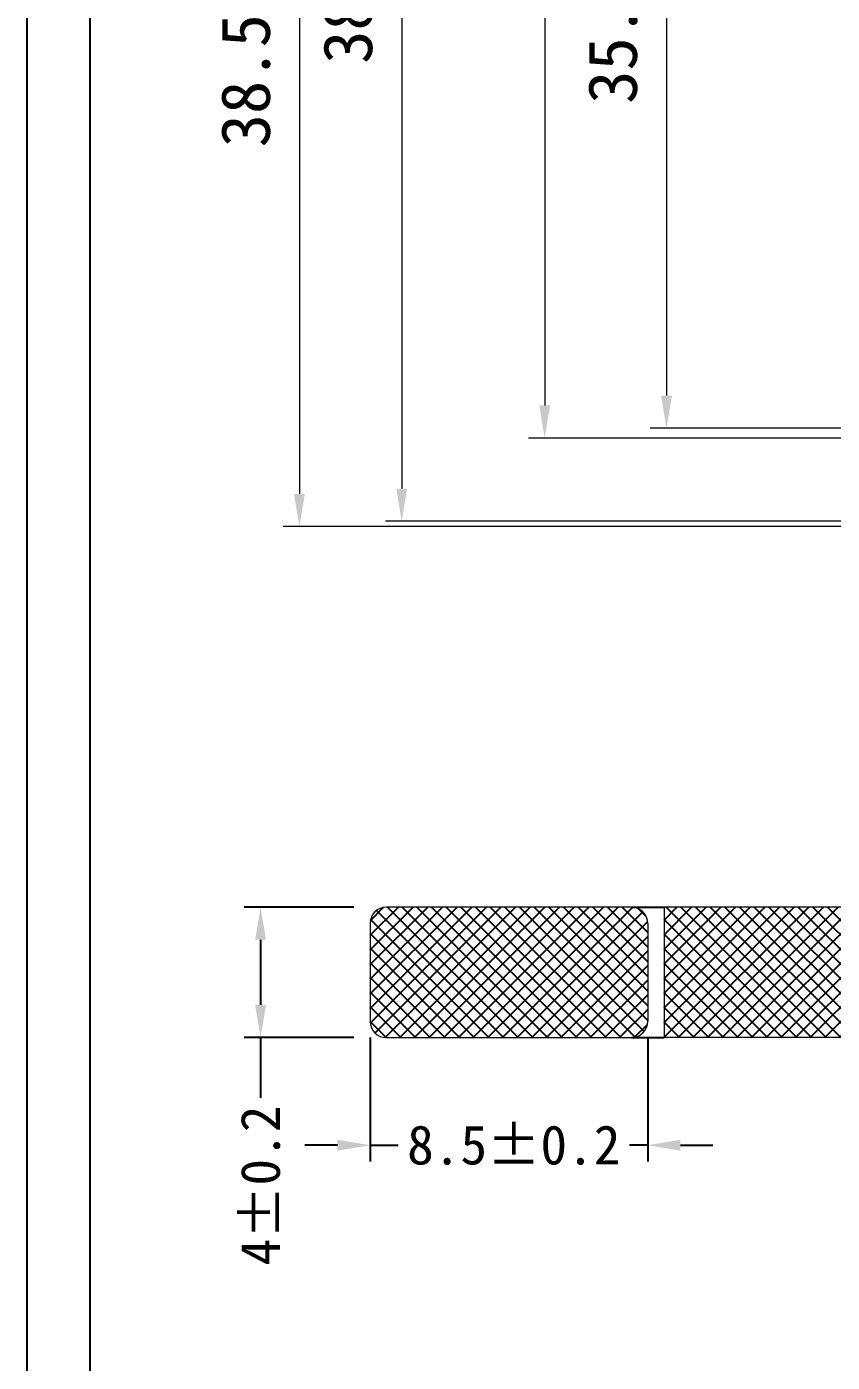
# Model space of a CAD drawing. Header units: millimetres. Extents: x 1060 to 1294, y 252 to 408.
# Drawn here: x 1060.35 to 1085.02, y 319.16 to 360.08 of the extents above; entities that cross this region are included whole.
import ezdxf

# ---------------------------------------------------------------- set-up
doc = ezdxf.new("R2010")
doc.units = ezdxf.units.MM
doc.layers.add('1', color=7, linetype='Continuous', lineweight=13)
doc.layers.add('FRAME', color=154, linetype='Continuous')
doc.styles.get("Standard").update_dxf_attribs({"font": 'txt', "bigfont": 'gbcbig.shx'})
doc.styles.add('宋体', font='SimSun.ttf')
doc.styles.add('工程', font='gbenor.shx', dxfattribs={"width": 1.25, "bigfont": 'gbcbig.shx'})
doc.dimstyles.new('标准', dxfattribs={"dimtxt": 2, "dimasz": 1.8, "dimexe": 0.5, "dimexo": 0.4, "dimgap": 0.1, "dimtad": 1, "dimzin": 1, "dimdsep": 46, "dimtxsty": '工程', "dimblk": 'CLOSEDBLANK', "dimcen": 0.09, "dimclrd": 3, "dimclre": 3, "dimclrt": 3, "dimadec": 0, "dimazin": 0, "dimtfac": 1, "dimtofl": 0, "dimtmove": 0, "dimatfit": 3, "dimldrblk": 'CLOSEDBLANK', "dimfxl": 1, "dimtolj": 1, "dimlwd": 0, "dimlwe": 0, "dimarcsym": 0})
doc.dimstyles.new('标注', dxfattribs={"dimtxt": 1.2, "dimasz": 1, "dimexe": 0, "dimexo": 1, "dimgap": 0.2, "dimtad": 0, "dimrnd": 0.0005, "dimzin": 9, "dimdsep": 46, "dimtxsty": 'Standard', "dimcen": 0, "dimclrd": 3, "dimclre": 3, "dimclrt": 3, "dimadec": 0, "dimazin": 0, "dimtfac": 1, "dimtmove": 0, "dimatfit": 3, "dimfxl": 1, "dimlwd": -1, "dimlwe": -1, "dimarcsym": 0})
pattern_1 = [(45, (0, 0), (-0.2245064030267288, 0.2245064030267289), []), (135, (0, 0), (-0.2245064030267289, -0.2245064030267288), [])]

# ---------------------------------------------------------------- blocks, each defined once
blk = doc.blocks.new('*D82')
at = {"color": 7, "lineweight": 0, "transparency": 16777216}
for p, q in [((1103.186203382327, 383.1562974141498), (1075.714160145745, 383.1562974141498)), ((1076.214160145745, 382.1562974141498), (1076.214160145745, 348.4762974141504)), ((1093.632262916038, 347.4762974141504), (1075.714160145745, 347.4762974141504))]:
    blk.add_line(p, q, dxfattribs=at)
at = {"color": 7, "transparency": 16777216}
for points in [[(1076.047493479078, 382.1562974141498), (1076.380826812412, 382.1562974141498), (1076.214160145745, 383.1562974141498)], [(1076.047493479078, 348.4762974141504), (1076.380826812412, 348.4762974141504), (1076.214160145745, 347.4762974141504)]]:
    blk.add_solid(points, dxfattribs=at)
at = {"layer": 'Defpoints', "color": 0, "transparency": 16777216}
for p in [(1103.586203382327, 383.1562974141498), (1076.214160145745, 347.4762974141504), (1094.032262916038, 347.4762974141504)]:
    blk.add_point(p, dxfattribs=at)
at = {"color": 7, "transparency": 16777216, "insert": (1074.758852883175, 365.3162974141501), "char_height": 1.5, "attachment_point": 5, "rotation": 90, "style": '宋体'}
blk.add_mtext('\\A1;35.68(CF)', dxfattribs=at)
blk = doc.blocks.new('_ClosedBlank')
at = {"color": 0, "linetype": 'ByBlock', "lineweight": -2}
for p, q in [((-1, 0.1666666666666666), (0, 0)), ((-1, 0.1666666666666666), (-1, -0.1666666666666666)), ((0, 0), (-1, -0.1666666666666666))]:
    blk.add_line(p, q, dxfattribs=at)
blk = doc.blocks.new('*D83')
at = {"color": 7, "lineweight": 0, "transparency": 16777216}
for p, q in [((1103.186203382327, 383.1562974141498), (1071.335704441432, 383.1562974141498)), ((1071.835704441432, 382.1562974141498), (1071.835704441432, 345.9262974141502)), ((1098.186203382326, 344.9262974141502), (1071.335704441432, 344.9262974141502))]:
    blk.add_line(p, q, dxfattribs=at)
at = {"color": 7, "transparency": 16777216}
for points in [[(1071.669037774766, 382.1562974141498), (1072.002371108099, 382.1562974141498), (1071.835704441432, 383.1562974141498)], [(1071.669037774766, 345.9262974141502), (1072.002371108099, 345.9262974141502), (1071.835704441432, 344.9262974141502)]]:
    blk.add_solid(points, dxfattribs=at)
at = {"layer": 'Defpoints', "color": 0, "transparency": 16777216}
for p in [(1103.586203382327, 383.1562974141498), (1071.835704441432, 344.9262974141502), (1098.586203382326, 344.9262974141502)]:
    blk.add_point(p, dxfattribs=at)
at = {"color": 7, "transparency": 16777216, "insert": (1070.380397178862, 364.04129741415), "char_height": 1.5, "attachment_point": 5, "rotation": 90, "style": '宋体'}
blk.add_mtext('\\A1;38.23(TFT)', dxfattribs=at)
blk = doc.blocks.new('*D78')
at = {"color": 7, "lineweight": 0, "transparency": 16777216}
for p, q in [((1103.586203382327, 382.9562974141497), (1079.443958146494, 382.9562974141497)), ((1079.943958146494, 381.9562974141497), (1079.943958146494, 348.7763349526748)), ((1093.589002288384, 347.7763349526748), (1079.443958146494, 347.7763349526748))]:
    blk.add_line(p, q, dxfattribs=at)
at = {"color": 7, "transparency": 16777216}
for points in [[(1079.777291479827, 381.9562974141497), (1080.11062481316, 381.9562974141497), (1079.943958146494, 382.9562974141497)], [(1079.777291479827, 348.7763349526748), (1080.11062481316, 348.7763349526748), (1079.943958146494, 347.7763349526748)]]:
    blk.add_solid(points, dxfattribs=at)
at = {"layer": 'Defpoints', "color": 0, "transparency": 16777216}
for p in [(1103.986203382327, 382.9562974141497), (1079.943958146494, 347.7763349526748), (1093.989002288384, 347.7763349526748)]:
    blk.add_point(p, dxfattribs=at)
at = {"color": 7, "transparency": 16777216, "insert": (1078.488650883924, 365.3663161834122), "char_height": 1.5, "attachment_point": 5, "rotation": 90, "style": '宋体'}
blk.add_mtext('\\A1;35.18%%P0.2(POL)', dxfattribs=at)
blk = doc.blocks.new('*D93')
at = {"color": 7, "lineweight": 0, "transparency": 16777216}
for p, q in [((1103.186203382327, 383.3063265891027), (1068.205156028593, 383.3063265891027)), ((1068.705156028593, 382.3063265891027), (1068.705156028593, 345.7620328553623)), ((1097.557613284437, 344.7620328553623), (1068.205156028593, 344.7620328553623))]:
    blk.add_line(p, q, dxfattribs=at)
at = {"color": 7, "transparency": 16777216}
for points in [[(1068.538489361926, 382.3063265891027), (1068.871822695259, 382.3063265891027), (1068.705156028593, 383.3063265891027)], [(1068.538489361926, 345.7620328553623), (1068.871822695259, 345.7620328553623), (1068.705156028593, 344.7620328553623)]]:
    blk.add_solid(points, dxfattribs=at)
at = {"layer": 'Defpoints', "color": 0, "transparency": 16777216}
for p in [(1103.586203382327, 383.3063265891027), (1068.705156028593, 344.7620328553623), (1097.957613284437, 344.7620328553623)]:
    blk.add_point(p, dxfattribs=at)
at = {"color": 7, "transparency": 16777216, "insert": (1067.249848766023, 364.0341797222325), "char_height": 1.5, "attachment_point": 5, "rotation": 90, "style": '宋体'}
blk.add_mtext('\\A1;38.54%%P0.1(LCM)', dxfattribs=at)
blk = doc.blocks.new('*D101')
at = {"color": 7, "transparency": 16777216}
for p, q in [((1070.367771978896, 333.1074070116699), (1067.015288020094, 333.1074070116699)), ((1067.515288020094, 332.1074070116699), (1067.515288020094, 330.1074070116699)), ((1070.367771978896, 329.1074070116699), (1067.015288020094, 329.1074070116699)), ((1067.515288020094, 329.1074070116699), (1067.515288020094, 327.2665564791139))]:
    blk.add_line(p, q, dxfattribs=at)
for points in [[(1067.348621353427, 332.1074070116699), (1067.68195468676, 332.1074070116699), (1067.515288020094, 333.1074070116699)], [(1067.348621353427, 330.1074070116699), (1067.68195468676, 330.1074070116699), (1067.515288020094, 329.1074070116699)]]:
    blk.add_solid(points, dxfattribs=at)
at = {"layer": 'Defpoints', "color": 0, "transparency": 16777216}
for p in [(1067.515288020094, 333.1074070116699), (1071.367771978896, 333.1074070116699), (1071.367771978896, 329.1074070116699)]:
    blk.add_point(p, dxfattribs=at)
at = {"color": 7, "transparency": 16777216, "insert": (1067.515288020094, 324.576053685818), "char_height": 1.2, "attachment_point": 5, "rotation": 90, "style": '宋体'}
blk.add_mtext('4%%p0.2', dxfattribs=at)
blk = doc.blocks.new('*D102')
at = {"color": 7, "transparency": 16777216}
for p, q in [((1070.867771978896, 329.1074070116699), (1070.867771978896, 325.3122497647382)), ((1079.367771978896, 329.1074070116699), (1079.367771978896, 325.3122497647382)), ((1069.867771978896, 325.8122497647382), (1068.867771978896, 325.8122497647382)), ((1070.867771978896, 325.8122497647382), (1071.726521651671, 325.8122497647382)), ((1079.367771978896, 325.8122497647382), (1078.810320534353, 325.8122497647382)), ((1080.367771978896, 325.8122497647382), (1081.367771978896, 325.8122497647382))]:
    blk.add_line(p, q, dxfattribs=at)
for points in [[(1069.867771978896, 325.9789164314049), (1069.867771978896, 325.6455830980715), (1070.867771978896, 325.8122497647382)], [(1080.367771978896, 325.9789164314049), (1080.367771978896, 325.6455830980715), (1079.367771978896, 325.8122497647382)]]:
    blk.add_solid(points, dxfattribs=at)
at = {"layer": 'Defpoints', "color": 0, "transparency": 16777216}
for p in [(1070.867771978896, 329.6074070116699), (1079.367771978896, 329.6074070116699), (1079.367771978896, 325.8122497647382)]:
    blk.add_point(p, dxfattribs=at)
at = {"color": 7, "transparency": 16777216, "insert": (1075.268421093012, 325.8122497647382), "char_height": 1.2, "attachment_point": 5, "style": '宋体'}
blk.add_mtext('8.5%%p0.2', dxfattribs=at)

msp = doc.modelspace()

# ---------------------------------------------------------------- hatches: boundary and pattern name
h = msp.add_hatch()
h.set_pattern_fill('ANSI37', color=5, scale=0.1, style=0)
h.set_pattern_definition(pattern_1)
edge = h.paths.add_edge_path()
edge.add_line((1098.197225467838, 341.8331503873013), (1106.634265175907, 341.8331035552423))
edge.add_line((1097.886209699059, 341.8331310439664), (1098.197225467838, 341.8331503873013))
edge.add_arc((1097.88620338226, 341.5331310440329), 0.2999999999999999, 89.99879358029236, 179.9987935803835)
edge.add_line((1097.586203382327, 339.2742263248061), (1097.586203382327, 341.5331373608313))
edge.add_line((1097.586203382327, 339.2742263248061), (1100.369777582556, 339.2742263248061))
edge.add_line((1100.369777582556, 339.2742263248061), (1100.369777582556, 337.5256412411921))
edge.add_line((1100.369777582556, 337.5256412411921), (1097.586203382327, 337.5256412411921))
edge.add_line((1097.585928749241, 333.6121803161018), (1097.586203382327, 337.5256412411921))
edge.add_arc((1097.085951534196, 333.6074070116699), 0.5, 270, 360.0019311602167)
edge.add_line((1097.085951534196, 333.1074070116699), (1079.8678, 333.1074070116699))
edge.add_line((1079.8678, 333.1074070116699), (1079.8678, 329.1074070116699))
edge.add_line((1097.086120059717, 329.1074070116699), (1079.8678, 329.1074070116699))
edge.add_arc((1097.086120059717, 328.6074070116699), 0.5, 0.001931160216687583, 90)
edge.add_line((1097.586138397028, 328.0633639632592), (1097.586120059433, 328.607423864222))
edge.add_arc((1098.086138396744, 328.0633808158113), 0.5, 180.00193116022, 270)
edge.add_line((1098.5662, 327.5633808158113), (1098.086138396744, 327.5633808158113))
edge.add_line((1098.5662, 327.5633808158113), (1098.5661, 332.7134))
edge.add_line((1098.5661, 332.7134), (1107.086169663352, 332.7134))
edge.add_line((1107.086169329638, 332.7133997632835), (1107.086169663352, 334.1639252657681))
edge.add_arc((1107.586169663352, 334.1639252657681), 0.5, 90, 180)
edge.add_line((1107.586169663352, 334.6639252657681), (1109.086102573616, 334.6639252657681))
edge.add_arc((1109.086102573616, 335.1639252657681), 0.5, 270, 360.0008542123492)
edge.add_line((1109.586128617446, 336.8094129645553), (1109.586102573561, 335.1639327201771))
edge.add_line((1106.634365175907, 336.8094129645553), (1109.586273807474, 336.8094129645553))
edge.add_line((1106.634365175907, 336.8094129645553), (1106.634265175907, 341.8331035552423))
h.paths.add_polyline_path([(1089.777264461612, 331.8834093902271), (1095.923912506305, 331.8834093902271), (1095.923912506305, 330.2568730773779), (1089.777264461612, 330.2568730773779)], flags=24)
h = msp.add_hatch()
h.set_pattern_fill('ANSI37', color=256, scale=0.1, style=0)
h.set_pattern_definition(pattern_1)
edge = h.paths.add_edge_path()
edge.add_arc((1078.867771978896, 329.6074070116699), 0.5, 270, 360)
edge.add_line((1079.367771978896, 329.6074070116699), (1079.367771978896, 332.6074070116699))
edge.add_arc((1078.867771978896, 332.6074070116699), 0.5, 7.016709298534877e-15, 90)
edge.add_line((1078.867771978896, 333.1074070116699), (1071.367771978896, 333.1074070116699))
edge.add_arc((1071.367771978896, 332.6074070116699), 0.5, 90, 180)
edge.add_line((1070.867771978896, 332.6074070116699), (1070.867771978896, 329.6074070116699))
edge.add_arc((1071.367771978896, 329.6074070116699), 0.5, 180, 270)
edge.add_line((1071.367771978896, 329.1074070116699), (1078.867771978896, 329.1074070116699))

# ---------------------------------------------------------------- linework, layer by layer
at = {"color": 30}
for p, q in [((1078.867771978896, 333.1074070116699), (1079.8678, 333.1074070116699)), ((1078.867771978896, 329.1074070116699), (1079.8678, 329.1074070116699))]:
    msp.add_line(p, q, dxfattribs=at)
at = {"layer": '1', "color": 30, "linetype": 'Continuous', "lineweight": 18}
for p, q in [((1078.867771978896, 333.1074070116699), (1071.367771978896, 333.1074070116699)), ((1097.085951534196, 333.1074070116699), (1079.8678, 333.1074070116699)), ((1079.8678, 333.1074070116699), (1079.8678, 329.1074070116699)), ((1070.867771978896, 332.6074070116699), (1070.867771978896, 329.6074070116699)), ((1079.367771978896, 332.6074070116699), (1079.367771978896, 329.6074070116699)), ((1071.367771978896, 329.1074070116699), (1078.867771978896, 329.1074070116699)), ((1097.086120059717, 329.1074070116699), (1079.8678, 329.1074070116699))]:
    msp.add_line(p, q, dxfattribs=at)
for centre, start, end in [((1071.367771978896, 332.6074070116699), 90, 180), ((1078.867771978896, 332.6074070116699), 7.016709298534877e-15, 90), ((1071.367771978896, 329.6074070116699), 180, 270), ((1078.867771978896, 329.6074070116699), 270, 7.016709298534877e-15)]:
    msp.add_arc(centre, 0.5, start, end, dxfattribs=at)
at = {"layer": 'FRAME', "color": 7}
for points in [[(1294.022372444895, 407.9928042661414), (1060.354747484894, 407.9928042661414), (1060.354747484894, 252.2143876261413), (1294.022372444895, 252.2143876261413)], [(1292.075142236895, 254.1616178341404), (1062.301977692895, 254.1616178341404), (1062.301977692895, 406.0455740581409), (1292.075142236895, 406.0455740581409)]]:
    msp.add_lwpolyline(points, close=True, dxfattribs=at)

# ---------------------------------------------------------------- dimensions: what is measured, and where the dimension line sits
for base, p1, p2, text, dimstyle, override, picture, middle in [((1068.705156028593, 344.7620328553623), (1103.586203382327, 383.3063265891027), (1097.957613284437, 344.7620328553623), '<>%%P0.1(LCM)', '标准', {"dimtxt": 1.5, "dimasz": 1, "dimgap": 0.5, "dimtxsty": '宋体', "dimsah": 1, "dimclrd": 7, "dimclre": 7, "dimclrt": 7}, '*D93', (1068.705156028593, 364.0341797222325)), ((1071.835704441432, 344.9262974141502), (1103.586203382327, 383.1562974141498), (1098.586203382326, 344.9262974141502), '<>(TFT)', '标准', {"dimtxt": 1.5, "dimasz": 1, "dimgap": 0.5, "dimtxsty": '宋体', "dimsah": 1, "dimclrd": 7, "dimclre": 7, "dimclrt": 7}, '*D83', (1071.835704441432, 364.04129741415)), ((1076.214160145745, 347.4762974141504), (1103.586203382327, 383.1562974141498), (1094.032262916038, 347.4762974141504), '<>(CF)', '标准', {"dimtxt": 1.5, "dimasz": 1, "dimgap": 0.5, "dimtxsty": '宋体', "dimsah": 1, "dimclrd": 7, "dimclre": 7, "dimclrt": 7}, '*D82', (1076.214160145745, 365.3162974141501)), ((1079.943958146494, 347.7763349526748), (1103.986203382327, 382.9562974141497), (1093.989002288384, 347.7763349526748), '<>%%P0.2(POL)', '标准', {"dimtxt": 1.5, "dimasz": 1, "dimgap": 0.5, "dimtxsty": '宋体', "dimsah": 1, "dimclrd": 7, "dimclre": 7, "dimclrt": 7}, '*D78', (1079.943958146494, 365.3663161834122)), ((1067.515288020094, 333.1074070116699), (1071.367771978896, 329.1074070116699), (1071.367771978896, 333.1074070116699), '<>%%p0.2', '标注', {"dimexe": 0.5, "dimtxsty": '宋体', "dimclrd": 7, "dimclre": 7, "dimclrt": 7}, '*D101', (1067.515288020094, 324.576053685818))]:
    dim = msp.add_linear_dim(base=base, p1=p1, p2=p2, angle=90, text=text, dimstyle=dimstyle, override=override)
    dim.commit()
    dim.dimension.update_dxf_attribs({"geometry": picture, "text_midpoint": middle, "dimtype": 160})
dim = msp.add_linear_dim(base=(1079.367771978896, 325.8122497647382), p1=(1070.867771978896, 329.6074070116699), p2=(1079.367771978896, 329.6074070116699), text='<>%%p0.2', dimstyle='标注', override={"dimexe": 0.5, "dimexo": 0.5, "dimtxsty": '宋体', "dimclrd": 7, "dimclre": 7, "dimclrt": 7})
dim.commit()
dim.dimension.update_dxf_attribs({"geometry": '*D102', "text_midpoint": (1075.268421093012, 325.8122497647382), "dimtype": 160})

doc.saveas('drawing.dxf')
